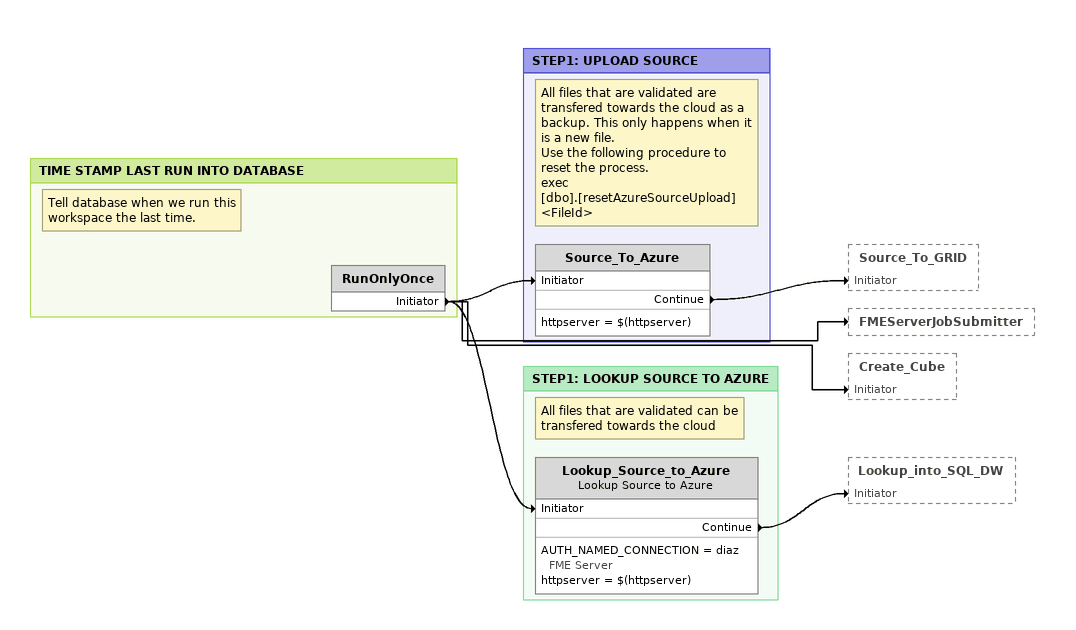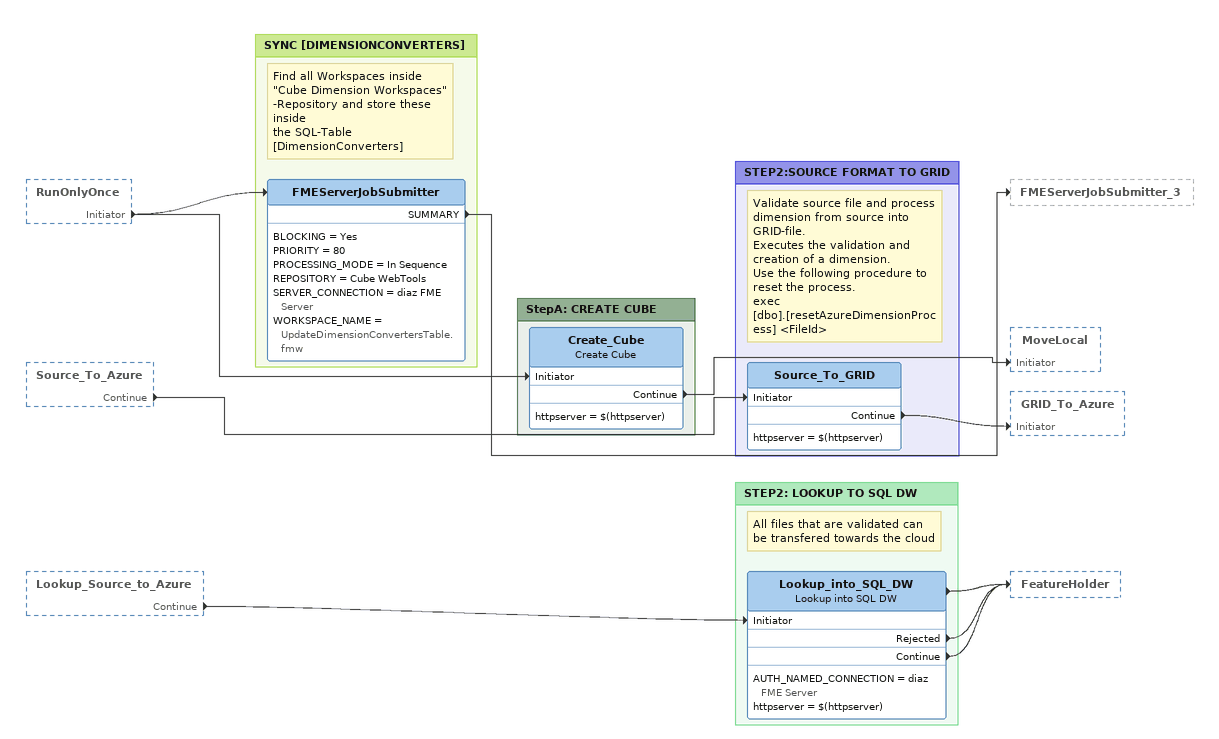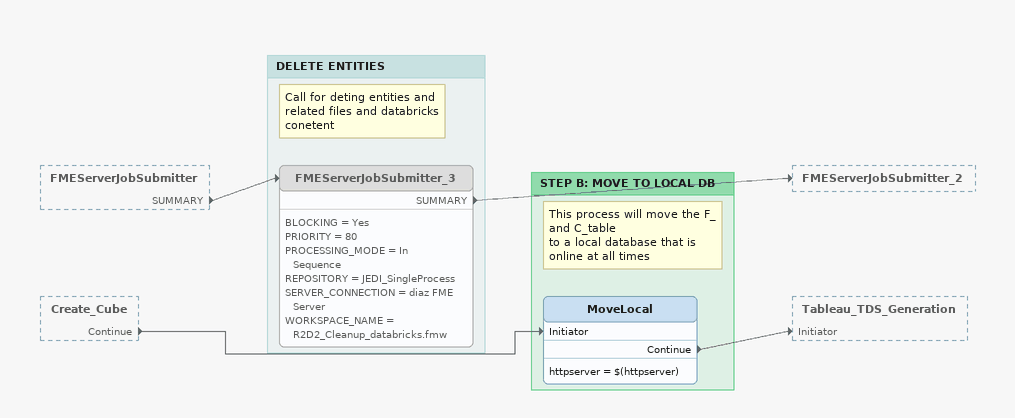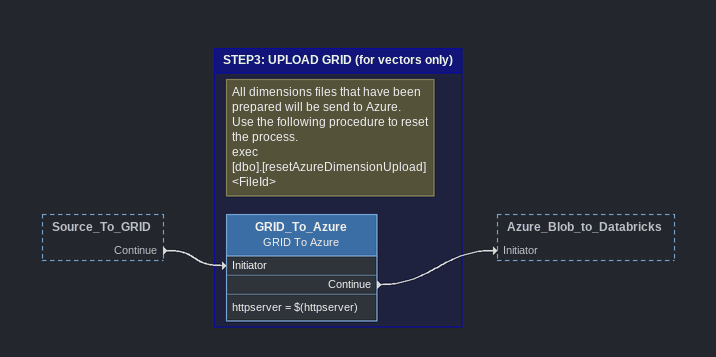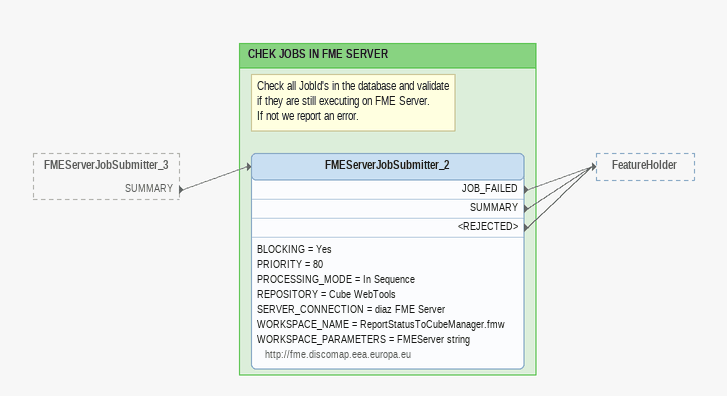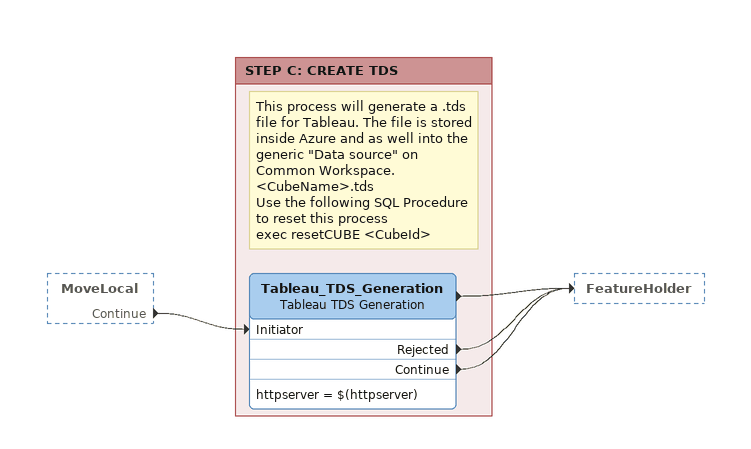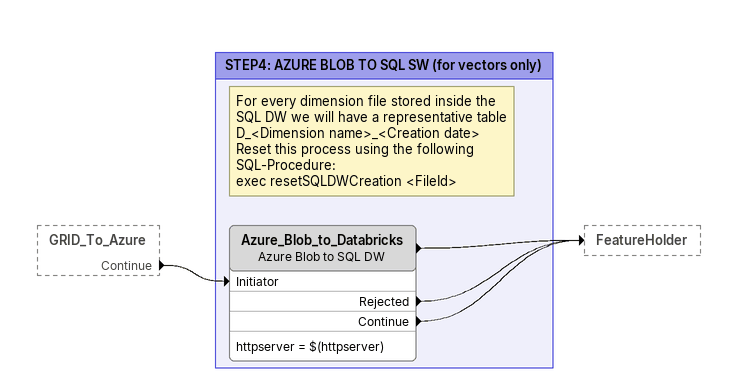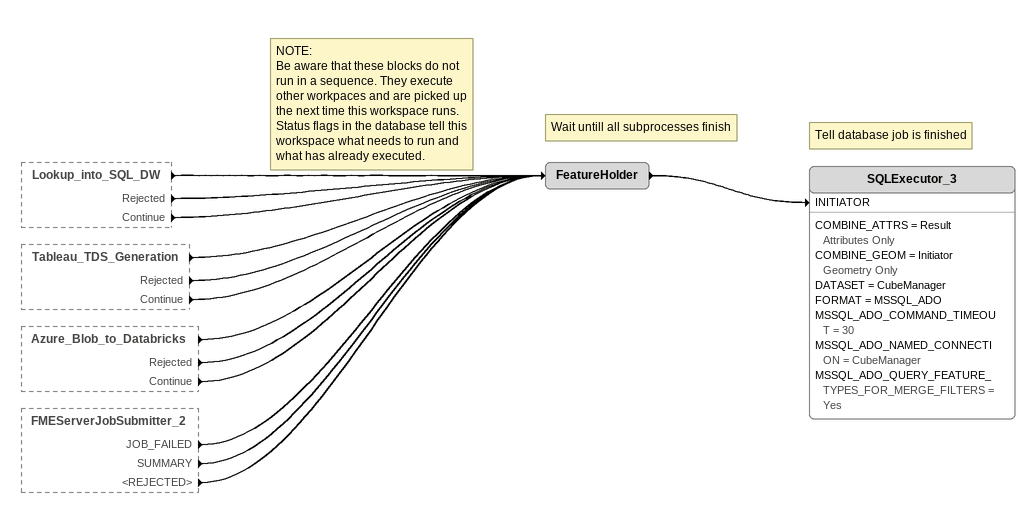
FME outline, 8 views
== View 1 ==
Bookmark: TIME STAMP LAST RUN INTO DATABASE
Note: Tell database when we run this workspace the last time.
RunOnlyOnce
    Initiator -> FMEServerJobSubmitter
    Initiator -> Create_Cube [Initiator]
    Initiator -> Source_To_Azure [Initiator]
    Initiator -> Lookup_Source_to_Azure [Initiator]

Bookmark: STEP1: UPLOAD SOURCE
Note: All files that are validated are transfered towards the cloud as a backup. This only happens when it is a new file. / Use the following procedure to reset the process. / exec [dbo].[resetAzureSourceUpload] <FileId>
Source_To_Azure
    httpserver = $(httpserver)
    Continue -> Source_To_GRID [Initiator]

Bookmark: STEP1: LOOKUP SOURCE TO AZURE
Note: All files that are validated can be transfered towards the cloud
Lookup_Source_to_Azure: Lookup Source to Azure
    AUTH_NAMED_CONNECTION = diaz FME Server
    httpserver = $(httpserver)
    Continue -> Lookup_into_SQL_DW [Initiator]

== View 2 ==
RunOnlyOnce [outside]
    Initiator -> FMEServerJobSubmitter
    Initiator -> Create_Cube [Initiator]
Source_To_Azure [outside]
    Continue -> Source_To_GRID [Initiator]
Lookup_Source_to_Azure [outside]
    Continue -> Lookup_into_SQL_DW [Initiator]

Bookmark: SYNC [DIMENSIONCONVERTERS]
Note: Find all Workspaces inside "Cube Dimension Workspaces" / -Repository and store these inside / the SQL-Table [DimensionConverters]
FMEServerJobSubmitter
    BLOCKING = Yes
    PRIORITY = 80
    PROCESSING_MODE = In Sequence
    REPOSITORY = Cube WebTools
    SERVER_CONNECTION = diaz FME Server
    WORKSPACE_NAME = UpdateDimensionConvertersTable.fmw
    SUMMARY -> FMEServerJobSubmitter_3

Bookmark: STEP2:SOURCE FORMAT TO GRID
Note: Validate source file and process dimension from source into GRID-file. / Executes the validation and creation of a dimension. / Use the following procedure to reset the process. / exec [dbo].[resetAzureDimensionProcess] <FileId>
Source_To_GRID
    httpserver = $(httpserver)
    Continue -> GRID_To_Azure [Initiator]

Bookmark: StepA: CREATE CUBE
Create_Cube: Create Cube
    httpserver = $(httpserver)
    Continue -> MoveLocal [Initiator]

Bookmark: STEP2: LOOKUP TO SQL DW
Note: All files that are validated can be transfered towards the cloud
Lookup_into_SQL_DW: Lookup into SQL DW
    AUTH_NAMED_CONNECTION = diaz FME Server
    httpserver = $(httpserver)
    -> FeatureHolder
    Rejected -> FeatureHolder
    Continue -> FeatureHolder

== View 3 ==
FMEServerJobSubmitter [outside]
    SUMMARY -> FMEServerJobSubmitter_3
Create_Cube [outside]
    Continue -> MoveLocal [Initiator]

Bookmark: DELETE ENTITIES
Note: Call for deting entities and related files and databricks / conetent
FMEServerJobSubmitter_3 [off]
    BLOCKING = Yes
    PRIORITY = 80
    PROCESSING_MODE = In Sequence
    REPOSITORY = JEDI_SingleProcess
    SERVER_CONNECTION = diaz FME Server
    WORKSPACE_NAME = R2D2_Cleanup_databricks.fmw
    SUMMARY -> FMEServerJobSubmitter_2

Bookmark: STEP B: MOVE TO LOCAL DB
Note: This process will move the F_ and C_table / to a local database that is online at all times
MoveLocal
    httpserver = $(httpserver)
    Continue -> Tableau_TDS_Generation [Initiator]

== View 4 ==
Source_To_GRID [outside]
    Continue -> GRID_To_Azure [Initiator]

Bookmark: STEP3: UPLOAD GRID (for vectors only)
Note: All dimensions files that have been prepared will be send to Azure. / Use the following procedure to reset the process. / exec [dbo].[resetAzureDimensionUpload] <FileId>
GRID_To_Azure: GRID To Azure
    httpserver = $(httpserver)
    Continue -> Azure_Blob_to_Databricks [Initiator]

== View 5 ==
FMEServerJobSubmitter_3 [outside]
    SUMMARY -> FMEServerJobSubmitter_2

Bookmark: CHEK JOBS IN FME SERVER
Note: Check all JobId's in the database and validate / if they are still executing on FME Server. / If not we report an error.
FMEServerJobSubmitter_2
    BLOCKING = Yes
    PRIORITY = 80
    PROCESSING_MODE = In Sequence
    REPOSITORY = Cube WebTools
    SERVER_CONNECTION = diaz FME Server
    WORKSPACE_NAME = ReportStatusToCubeManager.fmw
    WORKSPACE_PARAMETERS = FMEServer string http://fme.discomap.eea.europa.eu
    JOB_FAILED -> FeatureHolder
    SUMMARY -> FeatureHolder
    <REJECTED> -> FeatureHolder

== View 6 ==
MoveLocal [outside]
    Continue -> Tableau_TDS_Generation [Initiator]

Bookmark: STEP C: CREATE TDS
Note: This process will generate a .tds file for Tableau. The file is stored inside Azure and as well into the generic "Data source" on Common Workspace. / <CubeName>.tds / Use the following SQL Procedure to reset this process / exec resetCUBE <CubeId>
Tableau_TDS_Generation: Tableau TDS Generation
    httpserver = $(httpserver)
    -> FeatureHolder
    Rejected -> FeatureHolder
    Continue -> FeatureHolder

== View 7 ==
GRID_To_Azure [outside]
    Continue -> Azure_Blob_to_Databricks [Initiator]

Bookmark: STEP4: AZURE BLOB TO SQL SW (for vectors only)
Note: For every dimension file stored inside the SQL DW we will have a representative table / D_<Dimension name>_<Creation date> / Reset this process using the following SQL-Procedure: / exec resetSQLDWCreation <FileId>
Azure_Blob_to_Databricks: Azure Blob to SQL DW
    httpserver = $(httpserver)
    -> FeatureHolder
    Rejected -> FeatureHolder
    Continue -> FeatureHolder

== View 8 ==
Lookup_into_SQL_DW [outside]
    -> FeatureHolder
    Rejected -> FeatureHolder
    Continue -> FeatureHolder
Tableau_TDS_Generation [outside]
    -> FeatureHolder
    Rejected -> FeatureHolder
    Continue -> FeatureHolder
Azure_Blob_to_Databricks [outside]
    -> FeatureHolder
    Rejected -> FeatureHolder
    Continue -> FeatureHolder
FMEServerJobSubmitter_2 [outside]
    JOB_FAILED -> FeatureHolder
    SUMMARY -> FeatureHolder
    <REJECTED> -> FeatureHolder
Note: NOTE: / Be aware that these blocks do not run in a sequence. They execute other workpaces and are picked up the next time this workspace runs. Status flags in the database tell this workspace what needs to run and what has already executed.
Note: Wait untill all subprocesses finish
FeatureHolder
    -> SQLExecutor_3 [INITIATOR]
Note: Tell database job is finished
SQLExecutor_3
    COMBINE_ATTRS = Result Attributes Only
    COMBINE_GEOM = Initiator Geometry Only
    DATASET = CubeManager
    FORMAT = MSSQL_ADO
    MSSQL_ADO_COMMAND_TIMEOUT = 30
    MSSQL_ADO_NAMED_CONNECTION = CubeManager
    MSSQL_ADO_QUERY_FEATURE_TYPES_FOR_MERGE_FILTERS = Yes
